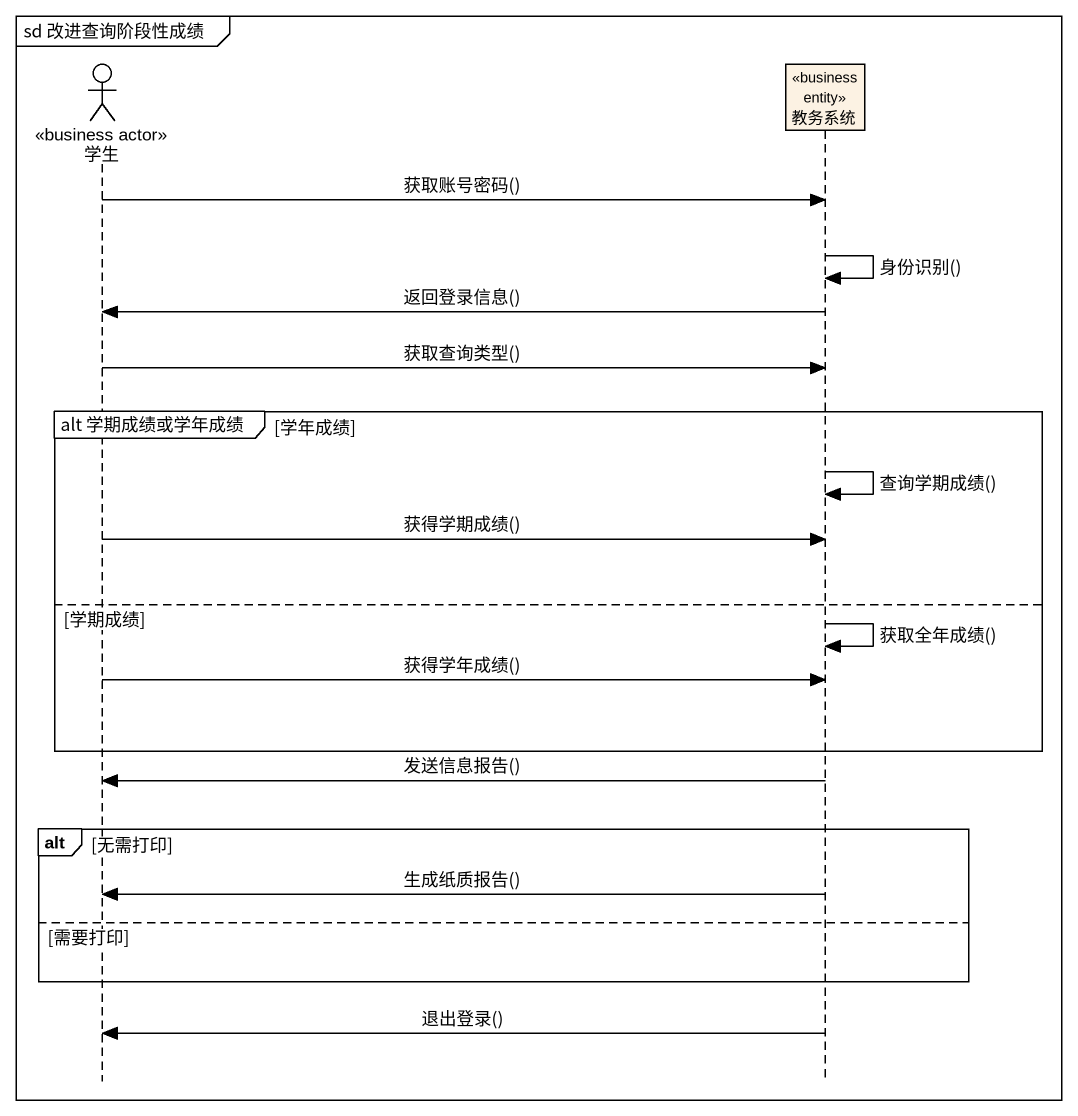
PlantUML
@startuml
mainframe sd 改进查询阶段性成绩
hide footbox
actor 学生 <<business actor>>
participant 教务系统 <<business entity>>

学生 -> 教务系统 : 获取账号密码()
教务系统 -> 教务系统 : 身份识别()
教务系统 -> 学生 : 返回登录信息()
学生 -> 教务系统 : 获取查询类型()
group alt 学期成绩或学年成绩 [学年成绩]
  教务系统 -> 教务系统 : 查询学期成绩()
  学生 -> 教务系统 : 获得学期成绩()
else 学期成绩
  教务系统 -> 教务系统 : 获取全年成绩()
  学生 -> 教务系统 : 获得学年成绩()
end
教务系统 -> 学生 : 发送信息报告()
alt 无需打印
  教务系统 -> 学生 : 生成纸质报告()
else 需要打印
end
教务系统 -> 学生 : 退出登录()
@enduml
